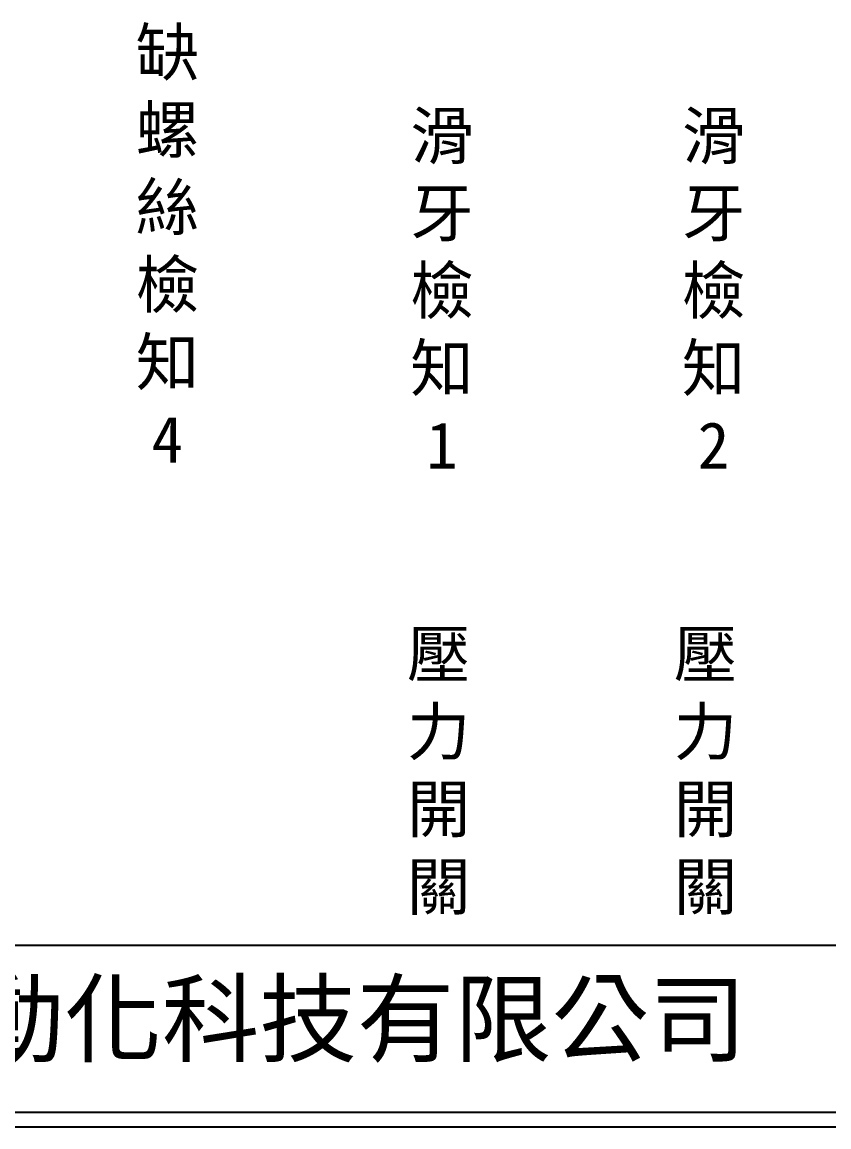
# Model space of a CAD drawing. Extents: x 325 to 612, y 3 to 207.
# Drawn here: x 393.1 to 460.9, y 3 to 95.8 of the extents above; entities that cross this region are included whole.
import ezdxf

# ---------------------------------------------------------------- set-up
doc = ezdxf.new("R2010")
doc.units = 0
doc.layers.add('圖框層', color=7, linetype='CONTINUOUS')
doc.layers.add('標尺寸層', color=3, linetype='CONTINUOUS')
doc.styles.add('CNS', font='romanc.shx', dxfattribs={"bigfont": 'chineset.shx'})
doc.styles.add('STSL', font='KAIU.TTF')

msp = doc.modelspace()

# ---------------------------------------------------------------- linework, layer by layer
at = {"layer": '圖框層', "color": 7}
for p, q in [((326.569, 18.25), (611.07, 18.25)), ((326.569, 4.25), (611.07, 4.25)), ((325.319, 3), (612.319, 3))]:
    msp.add_line(p, q, dxfattribs=at)

# ---------------------------------------------------------------- texts
at = {"layer": '圖框層', "color": 4, "style": 'STSL'}
msp.add_text('泓陞自動化科技有限公司', height=6, dxfattribs=at).set_placement((363.923, 9.076))
at = {"layer": '標尺寸層', "color": 7, "char_height": 3.9, "width": 4.96081, "attachment_point": 5, "style": 'CNS'}
for s, insert in [('{\\fDFKai-SB|b0|i0|c136|p65;缺螺絲檢知4}', (405.298, 76.973)), ('{\\fDFKai-SB|b0|i0|c136|p65;滑牙檢知1}', (428.359, 73.224)), ('{\\fDFKai-SB|b0|i0|c136|p65;滑牙檢知2}', (451.176, 73.224)), ('{\\fDFKai-SB|b0|i0|c136|p65;壓力開關}', (428.084, 32.72)), ('{\\fDFKai-SB|b0|i0|c136|p65;壓力開關}', (450.502, 32.72))]:
    msp.add_mtext(s, dxfattribs=dict(at, insert=insert))

doc.saveas('drawing.dxf')
